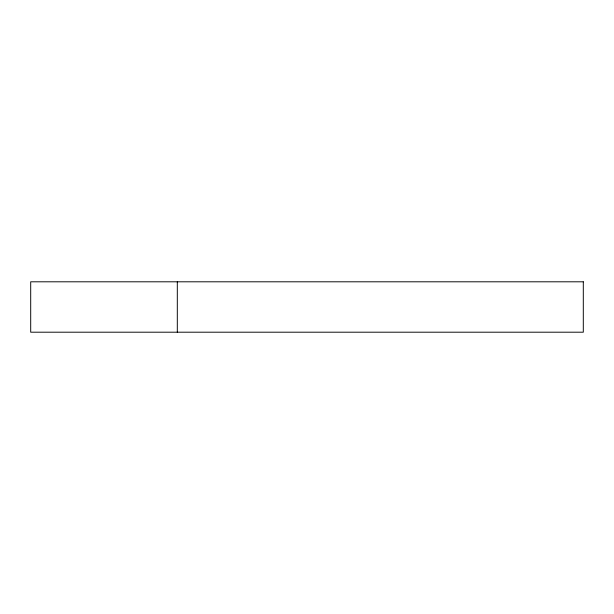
<?xml version="1.0" encoding="UTF-8"?>
<svg xmlns="http://www.w3.org/2000/svg" width="614" height="614" viewBox="0 0 614 614"><rect width="100%" height="100%" fill="white"/><g stroke="black" fill="none" stroke-linecap="round" stroke-linejoin="round"><path stroke-width="0.92" d="M177.308 281.803L177.308 332.197M583.3 281.803L30.7 281.803L30.7 332.197L583.3 332.197L583.3 281.803"/></g></svg>
